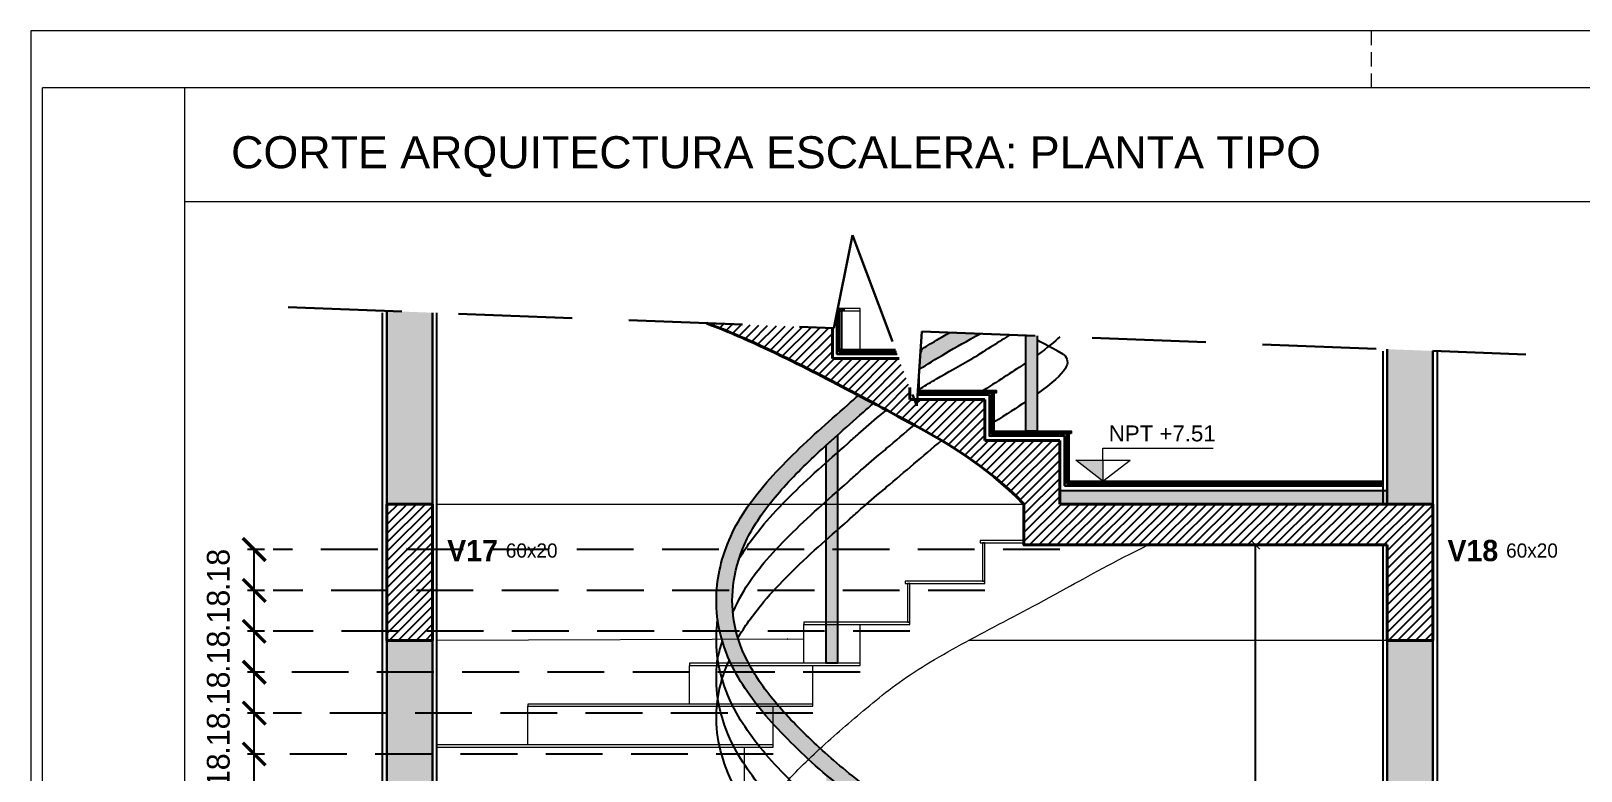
# Model space of a CAD drawing. Header units: millimetres. Extents: x -7 to 1246, y -1 to 1401.
# Drawn here: x 262.83 to 290.1, y 15.84 to 28.86 of the extents above; entities that cross this region are included whole.
import ezdxf
from ezdxf.enums import TextEntityAlignment as Align

# ---------------------------------------------------------------- set-up
doc = ezdxf.new("R2010")
doc.units = ezdxf.units.MM
doc.linetypes.add('DASHED2', pattern=[0.375, 0.25, -0.125])
doc.linetypes.add('HIDDEN', pattern=[0.375, 0.25, -0.125])
for name, color, linetype, lineweight in [('Anotaciones', 250, 'Continuous', 5), ('Columnas', 7, 'Continuous', 40), ('Cotas', 152, 'Continuous', 5), ('HATCH', 250, 'Continuous', 15), ('Muros', 7, 'Continuous', 30), ('Proyeccion', 252, 'HIDDEN', 13), ('Textos', 250, 'Continuous', 15), ('Vista', 252, 'Continuous', 13)]:
    doc.layers.add(name, color=color, linetype=linetype, lineweight=lineweight)
doc.layers.add('eJES', color=252, linetype='HIDDEN')
doc.styles.add('CENTURYGOTIC', font='GOTHIC.TTF')
doc.styles.add('Estilo_Generado_2', font='GOTHICB.TTF')
doc.styles.get("Standard").update_dxf_attribs({"font": 'arial.ttf'})
doc.dimstyles.new('Cota 1-100', dxfattribs={"dimtxt": 0.2, "dimasz": 0.1, "dimexe": 0.03, "dimexo": 0.02, "dimgap": 0.05, "dimtad": 0, "dimzin": 4, "dimdsep": 46, "dimtxsty": 'CENTURYGOTIC', "dimblk": 'ARCHTICK', "dimcen": 0.06, "dimclrd": 256, "dimclre": 256, "dimclrt": 256, "dimadec": 0, "dimazin": 0, "dimtfac": 1, "dimtofl": 0, "dimtmove": 2, "dimatfit": 3, "dimldrblk": 'ARCHTICK', "dimfxl": 1, "dimtolj": 1, "dimtzin": 0, "dimarcsym": 0})
doc.dimstyles.new('Cota 1-20', dxfattribs={"dimtxt": 0.2, "dimasz": 0.15, "dimexe": 0.03, "dimexo": 0.02, "dimgap": 0.05, "dimtad": 1, "dimlfac": 0.2, "dimzin": 4, "dimdsep": 46, "dimtxsty": 'CENTURYGOTIC', "dimblk": 'ARCHTICK', "dimcen": 0.6, "dimclrd": 256, "dimclre": 256, "dimclrt": 256, "dimadec": 0, "dimazin": 0, "dimtfac": 1, "dimtofl": 0, "dimtmove": 2, "dimatfit": 3, "dimldrblk": 'ARCHTICK', "dimfxl": 1, "dimtolj": 1, "dimtzin": 0, "dimarcsym": 0})

# ---------------------------------------------------------------- blocks, each defined once
blk = doc.blocks.new('_ArchTick')
at = {"color": 0, "linetype": 'ByBlock', "const_width": 0.15}
blk.add_lwpolyline([(-0.5, -0.5), (0.5, 0.5)], dxfattribs=at)
blk = doc.blocks.new('*D295')
at = {"layer": 'Cotas', "lineweight": -2, "transparency": 16777216}
for p, q in [((133.1546, 113.054), (133.0789, 113.054)), ((133.1089, 112.874), (133.1089, 113.054)), ((133.1546, 112.874), (133.0789, 112.874))]:
    blk.add_line(p, q, dxfattribs=at)
at = {"layer": 'Defpoints', "color": 0, "transparency": 16777216}
for p in [(133.1089, 113.054), (133.1746, 113.054), (133.1746, 112.874)]:
    blk.add_point(p, dxfattribs=at)
at = {"layer": 'Cotas', "lineweight": -2, "transparency": 16777216, "xscale": 0.1, "yscale": 0.1, "zscale": 0.1}
for p, rotation in [((133.1089, 113.054), 90), ((133.1089, 112.874), 270)]:
    blk.add_blockref('_ArchTick', p, dxfattribs=dict(at, rotation=rotation))
at = {"layer": 'Cotas', "transparency": 16777216, "insert": (132.9514, 112.964), "char_height": 0.2, "attachment_point": 5, "rotation": 90, "style": 'CENTURYGOTIC'}
blk.add_mtext('\\A1;{\\H0.5x;\\C256;.18}', dxfattribs=at)
blk = doc.blocks.new('*D296')
at = {"layer": 'Cotas', "lineweight": -2, "transparency": 16777216}
for p, q in [((133.1546, 113.234), (133.0789, 113.234)), ((133.1089, 113.054), (133.1089, 113.234)), ((133.1546, 113.054), (133.0789, 113.054))]:
    blk.add_line(p, q, dxfattribs=at)
at = {"layer": 'Defpoints', "color": 0, "transparency": 16777216}
for p in [(133.1089, 113.234), (133.1746, 113.234), (133.1746, 113.054)]:
    blk.add_point(p, dxfattribs=at)
at = {"layer": 'Cotas', "lineweight": -2, "transparency": 16777216, "xscale": 0.1, "yscale": 0.1, "zscale": 0.1}
for p, rotation in [((133.1089, 113.234), 90), ((133.1089, 113.054), 270)]:
    blk.add_blockref('_ArchTick', p, dxfattribs=dict(at, rotation=rotation))
at = {"layer": 'Cotas', "transparency": 16777216, "insert": (132.9514, 113.144), "char_height": 0.2, "attachment_point": 5, "rotation": 90, "style": 'CENTURYGOTIC'}
blk.add_mtext('\\A1;{\\H0.5x;\\C256;.18}', dxfattribs=at)
blk = doc.blocks.new('*D297')
at = {"layer": 'Cotas', "lineweight": -2, "transparency": 16777216}
for p, q in [((133.1546, 113.414), (133.0789, 113.414)), ((133.1089, 113.234), (133.1089, 113.414)), ((133.1546, 113.234), (133.0789, 113.234))]:
    blk.add_line(p, q, dxfattribs=at)
at = {"layer": 'Defpoints', "color": 0, "transparency": 16777216}
for p in [(133.1089, 113.414), (133.1746, 113.414), (133.1746, 113.234)]:
    blk.add_point(p, dxfattribs=at)
at = {"layer": 'Cotas', "lineweight": -2, "transparency": 16777216, "xscale": 0.1, "yscale": 0.1, "zscale": 0.1}
for p, rotation in [((133.1089, 113.414), 90), ((133.1089, 113.234), 270)]:
    blk.add_blockref('_ArchTick', p, dxfattribs=dict(at, rotation=rotation))
at = {"layer": 'Cotas', "transparency": 16777216, "insert": (132.9514, 113.324), "char_height": 0.2, "attachment_point": 5, "rotation": 90, "style": 'CENTURYGOTIC'}
blk.add_mtext('\\A1;{\\H0.5x;\\C256;.18}', dxfattribs=at)
blk = doc.blocks.new('*D298')
at = {"layer": 'Cotas', "lineweight": -2, "transparency": 16777216}
for p, q in [((133.1546, 113.594), (133.0789, 113.594)), ((133.1089, 113.414), (133.1089, 113.594)), ((133.1546, 113.414), (133.0789, 113.414))]:
    blk.add_line(p, q, dxfattribs=at)
at = {"layer": 'Defpoints', "color": 0, "transparency": 16777216}
for p in [(133.1089, 113.594), (133.1746, 113.594), (133.1746, 113.414)]:
    blk.add_point(p, dxfattribs=at)
at = {"layer": 'Cotas', "lineweight": -2, "transparency": 16777216, "xscale": 0.1, "yscale": 0.1, "zscale": 0.1}
for p, rotation in [((133.1089, 113.594), 90), ((133.1089, 113.414), 270)]:
    blk.add_blockref('_ArchTick', p, dxfattribs=dict(at, rotation=rotation))
at = {"layer": 'Cotas', "transparency": 16777216, "insert": (132.9514, 113.504), "char_height": 0.2, "attachment_point": 5, "rotation": 90, "style": 'CENTURYGOTIC'}
blk.add_mtext('\\A1;{\\H0.5x;\\C256;.18}', dxfattribs=at)
blk = doc.blocks.new('*D299')
at = {"layer": 'Cotas', "lineweight": -2, "transparency": 16777216}
for p, q in [((133.1546, 113.774), (133.0789, 113.774)), ((133.1089, 113.594), (133.1089, 113.774)), ((133.1546, 113.594), (133.0789, 113.594))]:
    blk.add_line(p, q, dxfattribs=at)
at = {"layer": 'Defpoints', "color": 0, "transparency": 16777216}
for p in [(133.1089, 113.774), (133.1746, 113.774), (133.1746, 113.594)]:
    blk.add_point(p, dxfattribs=at)
at = {"layer": 'Cotas', "lineweight": -2, "transparency": 16777216, "xscale": 0.1, "yscale": 0.1, "zscale": 0.1}
for p, rotation in [((133.1089, 113.774), 90), ((133.1089, 113.594), 270)]:
    blk.add_blockref('_ArchTick', p, dxfattribs=dict(at, rotation=rotation))
at = {"layer": 'Cotas', "transparency": 16777216, "insert": (132.9514, 113.684), "char_height": 0.2, "attachment_point": 5, "rotation": 90, "style": 'CENTURYGOTIC'}
blk.add_mtext('\\A1;{\\H0.5x;\\C256;.18}', dxfattribs=at)
blk = doc.blocks.new('*D300')
at = {"layer": 'Cotas', "lineweight": -2, "transparency": 16777216}
for p, q in [((133.1546, 113.954), (133.0789, 113.954)), ((133.1089, 113.774), (133.1089, 113.954)), ((133.1546, 113.774), (133.0789, 113.774))]:
    blk.add_line(p, q, dxfattribs=at)
at = {"layer": 'Defpoints', "color": 0, "transparency": 16777216}
for p in [(133.1089, 113.954), (133.1746, 113.954), (133.1746, 113.774)]:
    blk.add_point(p, dxfattribs=at)
at = {"layer": 'Cotas', "lineweight": -2, "transparency": 16777216, "xscale": 0.1, "yscale": 0.1, "zscale": 0.1}
for p, rotation in [((133.1089, 113.954), 90), ((133.1089, 113.774), 270)]:
    blk.add_blockref('_ArchTick', p, dxfattribs=dict(at, rotation=rotation))
at = {"layer": 'Cotas', "transparency": 16777216, "insert": (132.9514, 113.864), "char_height": 0.2, "attachment_point": 5, "rotation": 90, "style": 'CENTURYGOTIC'}
blk.add_mtext('\\A1;{\\H0.5x;\\C256;.18}', dxfattribs=at)
blk = doc.blocks.new('*D506')
at = {"layer": 'Cotas', "lineweight": -2, "transparency": 16777216}
for p, q in [((283.779, 19.818), (284.4, 19.818)), ((284.37, 8.938), (284.37, 19.818)), ((283.517, 8.938), (284.4, 8.938))]:
    blk.add_line(p, q, dxfattribs=at)
at = {"layer": 'Defpoints', "color": 0, "transparency": 16777216}
for p in [(283.759, 19.818), (284.37, 19.818), (283.497, 8.938)]:
    blk.add_point(p, dxfattribs=at)
at = {"layer": 'Cotas', "lineweight": -2, "transparency": 16777216, "xscale": 0.15, "yscale": 0.15, "zscale": 0.15}
for p, rotation in [((284.37, 19.818), 90), ((284.37, 8.938), 270)]:
    blk.add_blockref('_ArchTick', p, dxfattribs=dict(at, rotation=rotation))
at = {"layer": 'Cotas', "transparency": 16777216, "insert": (284.215, 14.378), "char_height": 0.2, "attachment_point": 5, "rotation": 90, "style": 'CENTURYGOTIC'}
blk.add_mtext('\\A1;2.72', dxfattribs=at)
blk = doc.blocks.new('Cota de nivel corte')
h = blk.add_hatch(color=256)
h.dxf.hatch_style = 1
h.paths.add_polyline_path([(0, 0.535), (-0.683, 0.535), (0, 0)])
for p, q in [((0, 0.535), (0, 0.834)), ((0, 0.834), (2.775, 0.834)), ((0, 0), (-0.683, 0.535)), ((-0.683, 0.535), (0.683, 0.535)), ((0, 0), (0.683, 0.535)), ((0, 0.535), (0, 0))]:
    blk.add_line(p, q)
blk.add_attdef('NIVEL', text='', height=0.4).set_placement((1.49, 1.005), align=Align.CENTER)
blk = doc.blocks.new('QW')
at = {"true_color": 0x000000, "transparency": 33554687}
h = blk.add_hatch(dxfattribs=at)
h.set_pattern_fill('ANSI31', color=18, scale=0.0089)
h.set_pattern_definition([(45, (-132.116902, -104.229337), (-0.0199810699, 0.0199810699), [])])
edge = h.paths.add_edge_path()
edge.add_line((136.3227, 114.614), (136.025, 114.614))
edge.add_line((136.025, 114.614), (136.0231, 114.5861))
edge.add_line((136.0231, 114.5861), (136.0126, 114.614))
edge.add_line((136.0126, 114.614), (135.9928, 114.614))
edge.add_line((135.9928, 114.614), (135.9928, 114.6667))
edge.add_line((135.9928, 114.6667), (135.9451, 114.794))
edge.add_line((135.9451, 114.794), (135.652, 114.794))
edge.add_line((135.652, 114.794), (135.652, 114.9286))
edge.add_line((135.652, 114.9286), (135.1, 114.9497))
edge.add_spline(control_points=[(135.1, 114.9497), (135.1655, 114.9247), (135.3673, 114.8393), (135.652, 114.694), (135.9928, 114.514), (136.3148, 114.334), (136.4948, 114.154)], knot_values=[0, 0, 0, 0, 0.423133, 1.423133, 2.423133, 3.423133, 3.423133, 3.423133, 3.423133], degree=3, periodic=0)
edge.add_line((136.4948, 114.154), (136.4948, 113.974))
edge.add_line((136.4948, 113.974), (138.0928, 113.974))
edge.add_line((138.0928, 113.974), (138.0928, 113.554))
edge.add_line((138.0928, 113.554), (138.2928, 113.554))
edge.add_line((138.2928, 113.554), (138.2928, 114.154))
edge.add_line((138.2928, 114.154), (136.6526, 114.154))
edge.add_line((136.6526, 114.154), (136.6526, 114.434))
edge.add_line((136.6526, 114.434), (136.3227, 114.434))
edge.add_line((136.3227, 114.434), (136.3227, 114.614))
h.paths.add_polyline_path([(133.8928, 114.154), (133.6928, 114.154), (133.6928, 113.554), (133.8928, 113.554)])
edge = h.paths.add_edge_path()
edge.add_line((134.8445, 112.334), (134.0021, 112.334))
edge.add_line((134.0021, 112.334), (134.0021, 112.514))
edge.add_line((134.0021, 112.514), (133.6928, 112.514))
edge.add_line((133.6928, 112.514), (133.6928, 111.914))
edge.add_line((133.6928, 111.914), (133.8928, 111.914))
edge.add_line((133.8928, 111.914), (133.8928, 112.154))
edge.add_spline(control_points=[(133.8928, 112.154), (134.3431, 112.154), (134.8445, 112.054), (135.2995, 111.874), (135.652, 111.694), (135.9928, 111.514), (136.3148, 111.334), (136.4948, 111.154)], knot_values=[0, 0, 0, 0, 1, 2, 3, 4, 5, 5, 5, 5], degree=3, periodic=0)
edge.add_line((136.4948, 111.154), (136.4948, 110.974))
edge.add_line((136.4948, 110.974), (138.0928, 110.974))
edge.add_line((138.0928, 110.974), (138.0928, 110.554))
edge.add_line((138.0928, 110.554), (138.2928, 110.554))
edge.add_line((138.2928, 110.554), (138.2928, 111.154))
edge.add_line((138.2928, 111.154), (136.6526, 111.154))
edge.add_line((136.6526, 111.154), (136.6526, 111.434))
edge.add_line((136.6526, 111.434), (136.3227, 111.434))
edge.add_line((136.3227, 111.434), (136.3227, 111.614))
edge.add_line((136.3227, 111.614), (135.9928, 111.614))
edge.add_line((135.9928, 111.614), (135.9928, 111.794))
edge.add_line((135.9928, 111.794), (135.652, 111.794))
edge.add_line((135.652, 111.794), (135.652, 111.974))
edge.add_line((135.652, 111.974), (135.2995, 111.974))
edge.add_line((135.2995, 111.974), (135.2995, 112.154))
edge.add_line((135.2995, 112.154), (134.8445, 112.154))
edge.add_line((134.8445, 112.154), (134.8445, 112.334))
at = {"true_color": 0x636466, "transparency": 33554687}
h = blk.add_hatch(color=251, dxfattribs=at)
h.dxf.hatch_style = 1
h.paths.add_polyline_path([(135.9338, 114.824), (135.682, 114.824), (135.682, 114.834), (135.682, 115.004), (135.6742, 115.004), (135.672, 114.9932), (135.672, 114.814), (135.9376, 114.814)])
at = {"true_color": 0xffffff, "transparency": 33554687}
h = blk.add_hatch(color=7, dxfattribs=at)
h.dxf.hatch_style = 1
edge = h.paths.add_edge_path()
edge.add_spline(control_points=[(135.5162, 110.1576), (135.4739, 110.1997), (135.3789, 110.3017), (135.267, 110.4637), (135.2093, 110.6437), (135.2093, 110.8137), (135.2661, 111.0037), (135.3913, 111.1837), (135.5666, 111.3637), (135.7162, 111.4937), (135.8175, 111.5841), (135.8333, 111.5977)], knot_values=[3.299555, 3.299555, 3.299555, 3.299555, 4, 5, 6, 7, 8, 9, 10, 11, 11.166293, 11.166293, 11.166293, 11.166293], degree=3, periodic=0)
edge.add_line((135.8333, 111.5977), (135.7669, 111.6329))
edge.add_spline(control_points=[(135.7669, 111.6329), (135.7505, 111.6184), (135.7355, 111.6048), (135.6735, 111.5497), (135.6308, 111.5122), (135.5008, 111.395), (135.42, 111.3165), (135.2822, 111.1532), (135.2256, 111.0676), (135.1554, 110.8887), (135.14, 110.8013), (135.1441, 110.613), (135.1728, 110.5079), (135.2764, 110.3217), (135.3394, 110.2418), (135.4133, 110.163), (135.4135, 110.1629), (135.4137, 110.1627)], knot_values=[3.593557, 3.593557, 3.593557, 3.593557, 3.774328, 3.774328, 4.35465, 4.35465, 5.653537, 5.653537, 6.952425, 6.952425, 8.251313, 8.251313, 9.825926, 9.825926, 11.090014, 11.090014, 11.093076, 11.093076, 11.093076, 11.093076], degree=3, periodic=0)
edge.add_line((135.4137, 110.1627), (135.5162, 110.1576))
edge = h.paths.add_edge_path()
edge.add_line((135.8333, 114.5977), (135.7669, 114.6329))
edge.add_spline(control_points=[(135.7669, 114.6329), (135.7505, 114.6184), (135.7355, 114.6048), (135.6735, 114.5497), (135.6308, 114.5122), (135.5008, 114.395), (135.42, 114.3165), (135.2822, 114.1532), (135.2256, 114.0676), (135.1554, 113.8887), (135.14, 113.8013), (135.1441, 113.613), (135.1728, 113.5079), (135.2764, 113.3217), (135.3394, 113.2418), (135.4868, 113.0846), (135.5687, 113.0075), (135.7587, 112.8515), (135.8621, 112.7775), (136.1013, 112.6347), (136.1965, 112.5811), (136.429, 112.4533), (136.5355, 112.3951), (136.6691, 112.3223)], knot_values=[0, 0, 0, 0, 0.180771, 0.180771, 0.761092, 0.761092, 2.05998, 2.05998, 3.358868, 3.358868, 4.657755, 4.657755, 6.232369, 6.232369, 7.496457, 7.496457, 8.760544, 8.760544, 10.024632, 10.024632, 10.688269, 10.688269, 11.093076, 11.093076, 11.093076, 11.093076], degree=3, periodic=0)
edge.add_spline(control_points=[(136.6691, 112.3223), (136.7222, 112.2691), (136.662, 112.2089), (136.2692, 111.9652)], knot_values=[0, 0, 0, 0, 1, 1, 1, 1], degree=3, periodic=0)
edge.add_spline(control_points=[(136.2692, 111.9652), (136.2092, 111.9324), (136.1565, 111.9025), (136.0848, 111.8602), (136.0614, 111.846), (136.0423, 111.834)], knot_values=[11.722274, 11.722274, 11.722274, 11.722274, 11.90238, 11.90238, 12, 12, 12, 12], degree=3, periodic=0)
edge.add_line((136.0423, 111.834), (136.0338, 111.7459))
edge.add_spline(control_points=[(136.0338, 111.7459), (136.1017, 111.7898), (136.1884, 111.8413), (136.3165, 111.9161)], knot_values=[11.65341, 11.65341, 11.65341, 11.65341, 12, 12, 12, 12], degree=3, periodic=0)
edge.add_spline(control_points=[(136.3165, 111.9161), (136.3858, 111.9551), (136.452, 111.9972), (136.5953, 112.0919), (136.6538, 112.1345), (136.7133, 112.1918), (136.7288, 112.2096), (136.7521, 112.2533), (136.759, 112.2823), (136.7481, 112.3371), (136.7329, 112.3575), (136.7186, 112.3718)], knot_values=[0, 0, 0, 0, 0.201943, 0.201943, 0.527204, 0.527204, 0.684803, 0.684803, 0.842401, 0.842401, 1, 1, 1, 1], degree=3, periodic=0)
edge.add_spline(control_points=[(136.7186, 112.3718), (136.3727, 112.5637), (136.0428, 112.7437), (135.7738, 112.9237), (135.5666, 113.1037), (135.3913, 113.2837), (135.267, 113.4637), (135.2093, 113.6437), (135.2093, 113.8137), (135.2661, 114.0037), (135.3913, 114.1837), (135.5666, 114.3637), (135.7162, 114.4937), (135.8175, 114.5841), (135.8333, 114.5977)], knot_values=[0, 0, 0, 0, 1, 2, 3, 4, 5, 6, 7, 8, 9, 10, 11, 11.166293, 11.166293, 11.166293, 11.166293], degree=3, periodic=0)
edge = h.paths.add_edge_path()
edge.add_spline(control_points=[(136.0338, 114.7459), (136.1017, 114.7898), (136.1884, 114.8413), (136.3027, 114.9037)], knot_values=[11.65341, 11.65341, 11.65341, 11.65341, 12, 12, 12, 12], degree=3, periodic=0)
edge.add_line((136.3027, 114.9037), (136.1683, 114.9089))
edge.add_spline(control_points=[(136.1683, 114.9089), (136.1479, 114.8972), (136.1285, 114.886), (136.0848, 114.8602), (136.0614, 114.846), (136.0395, 114.8324)], knot_values=[11.722274, 11.722274, 11.722274, 11.722274, 11.793717, 11.793717, 11.891337, 11.891337, 11.891337, 11.891337], degree=3, periodic=0)
edge.add_line((136.0395, 114.8324), (136.0338, 114.7459))
h = blk.add_hatch(color=7, dxfattribs=at)
h.dxf.hatch_style = 1
h.paths.add_polyline_path([(136.5527, 114.8942), (136.5027, 114.8961), (136.5027, 114.474), (136.5527, 114.474)])
at = {"true_color": 0x636466, "transparency": 33554687}
h = blk.add_hatch(color=251, dxfattribs=at)
h.dxf.hatch_style = 1
h.paths.add_polyline_path([(136.6826, 111.464), (136.3527, 111.464), (136.3527, 111.474), (136.3527, 111.644), (136.0228, 111.644), (136.0228, 111.654), (136.0228, 111.824), (135.9469, 111.824, -0.005327), (135.9415, 111.814), (136.0128, 111.814), (136.0128, 111.634), (136.3427, 111.634), (136.3427, 111.454), (136.6726, 111.454), (136.6726, 111.234), (138.0728, 111.234), (138.0728, 111.244), (136.6826, 111.244)])
h.paths.add_polyline_path([(136.6826, 114.464), (136.3527, 114.464), (136.3527, 114.474), (136.3527, 114.644), (136.027, 114.644), (136.0263, 114.634), (136.3427, 114.634), (136.3427, 114.454), (136.6726, 114.454), (136.6726, 114.234), (138.0728, 114.234), (138.0728, 114.244), (136.6826, 114.244)])
at = {"true_color": 0xffffff, "transparency": 33554687}
h = blk.add_hatch(color=7, dxfattribs=at)
h.dxf.hatch_style = 1
h.paths.add_polyline_path([(135.6748, 111.4574), (135.6248, 111.4125), (135.6248, 110.454), (135.6748, 110.454)])
h.paths.add_polyline_path([(136.5527, 112.3858), (136.5027, 112.4131), (136.5027, 111.474), (136.5527, 111.474)])
h.paths.add_polyline_path([(135.6748, 112.9205), (135.6248, 112.962), (135.6248, 112.014), (135.6748, 112.014)])
h.paths.add_polyline_path([(135.6748, 114.4574), (135.6248, 114.4125), (135.6248, 113.454), (135.6748, 113.454)])
at = {"true_color": 0x636466, "transparency": 33554687}
h = blk.add_hatch(dxfattribs=at)
h.set_pattern_fill('AR-CONC', color=251, scale=0.00027)
h.paths.add_polyline_path([(138.0728, 111.214), (136.6526, 111.214), (136.6526, 111.154), (138.0728, 111.154)])
h.paths.add_polyline_path([(138.0728, 114.214), (136.6526, 114.214), (136.6526, 114.154), (138.0728, 114.154)])
h = blk.add_hatch(dxfattribs=at)
h.set_pattern_fill('HOUND', color=251, scale=0.0041)
h.paths.add_polyline_path([(138.0928, 111.214), (138.0728, 111.214), (138.0728, 111.154), (138.0928, 111.154)])
h.paths.add_polyline_path([(138.0928, 114.214), (138.0728, 114.214), (138.0728, 114.154), (138.0928, 114.154)])
at = {"layer": 'HATCH', "true_color": 0xc7c8ca, "transparency": 33554687}
h = blk.add_hatch(color=9, dxfattribs=at)
h.dxf.hatch_style = 1
h.paths.add_polyline_path([(133.8928, 114.9959), (133.6928, 115.0035), (133.6928, 114.154), (133.8928, 114.154)])
h.paths.add_polyline_path([(133.8928, 113.554), (133.6928, 113.554), (133.6928, 112.514), (133.8928, 112.514)])
h.paths.add_polyline_path([(133.8928, 111.914), (133.6928, 111.914), (133.6928, 111.154), (133.8928, 111.154)])
h.paths.add_polyline_path([(133.8928, 110.554), (133.6928, 110.554), (133.6928, 110.2273), (133.8928, 110.2197)])
h.paths.add_polyline_path([(138.2928, 110.554), (138.0928, 110.554), (138.0928, 110.0592), (138.2928, 110.0516)])
h.paths.add_polyline_path([(138.2928, 113.554), (138.0928, 113.554), (138.0928, 111.154), (138.2928, 111.154)])
h.paths.add_polyline_path([(138.2928, 114.8278), (138.0928, 114.8354), (138.0928, 114.154), (138.2928, 114.154)])
at = {"linetype": 'DASHED2', "lineweight": 30, "ltscale": 2}
for p, q in [((133.2585, 115.0201), (135.6591, 114.9284)), ((136.045, 114.9136), (138.7029, 114.8121))]:
    blk.add_line(p, q, dxfattribs=at)
for p, q in [((133.6728, 110.2281), (133.6728, 114.9951)), ((133.9128, 112.514), (133.9128, 114.9951)), ((138.0728, 114.827), (138.0728, 114.154)), ((138.3128, 114.827), (138.3128, 110.0508)), ((136.6526, 114.214), (138.0928, 114.214)), ((136.6826, 114.254), (138.0728, 114.254)), ((138.0728, 113.974), (138.0728, 111.154)), ((135.4551, 113.559), (135.4538, 113.559)), ((133.8928, 112.514), (133.8928, 113.054))]:
    blk.add_line(p, q)
blk.add_lwpolyline([(135.6591, 114.9284), (135.741, 115.3377), (136.0231, 114.5861), (136.045, 114.9136)], dxfattribs=at)
for points in [[(135.6762, 115.014), (135.702, 115.014), (135.702, 115.004), (135.6742, 115.004)], [(136.5527, 114.8942), (136.5527, 114.474), (136.5027, 114.474), (136.5027, 114.8961)], [(135.9338, 114.824), (135.682, 114.824), (135.682, 114.834), (135.9301, 114.834)], [(136.0397, 114.834), (136.0428, 114.834), (136.0428, 114.824), (136.039, 114.824)], [(136.0328, 114.7317), (136.0328, 114.654), (136.0276, 114.654)], [(136.0276, 114.654), (136.3727, 114.654), (136.3727, 114.644), (136.027, 114.644)], [(135.6248, 114.4125), (135.6748, 114.4574), (135.6748, 113.454), (135.6248, 113.454), (135.6248, 114.4125)]]:
    blk.add_lwpolyline(points)
for points in [[(135.682, 115.004), (135.692, 115.004), (135.692, 114.834), (135.682, 114.834)], [(136.3527, 114.644), (136.3627, 114.644), (136.3627, 114.474), (136.3527, 114.474)], [(136.7026, 114.464), (136.3527, 114.464), (136.3527, 114.474), (136.7026, 114.474)], [(136.6826, 114.464), (136.6926, 114.464), (136.6926, 114.254), (136.6826, 114.254)]]:
    blk.add_lwpolyline(points, close=True)
for points in [[(136.0338, 114.7459), (136.1017, 114.7898), (136.1884, 114.8413), (136.3027, 114.9037)], [(136.4331, 114.8988), (136.3864, 114.8685), (136.332, 114.8342), (136.2692, 114.7952)], [(136.6523, 114.8904), (136.631, 114.8687), (136.5987, 114.8424), (136.5527, 114.8095)], [(136.6691, 114.8123), (136.5863, 114.8574), (136.5693, 114.8668), (136.5527, 114.8758)], [(136.6691, 114.8123), (136.7051, 114.7763), (136.6891, 114.737), (136.5527, 114.6395)], [(136.5027, 114.7748), (136.4527, 114.741), (136.391, 114.7012), (136.3154, 114.654)], [(136.5027, 114.6048), (136.4636, 114.5784), (136.4173, 114.5482), (136.3627, 114.5137)], [(135.1475, 113.4754), (135.1541, 113.502), (135.161, 113.5269), (135.1682, 113.5504)]]:
    blk.add_open_spline(points, degree=3)
for points, knots in [([(136.0395, 114.8324), (136.0614, 114.846), (136.0848, 114.8602), (136.1285, 114.886), (136.1479, 114.8972), (136.1683, 114.9089)], [11.7222737, 11.7222737, 11.7222737, 11.7222737, 11.819894, 11.819894, 11.8913372, 11.8913372, 11.8913372, 11.8913372]), ([(136.0328, 114.6582), (136.0359, 114.6601), (136.039, 114.662), (136.0421, 114.664), (136.0632, 114.6771), (136.0858, 114.6907), (136.1565, 114.7325), (136.2092, 114.7624), (136.2692, 114.7952)], [11.712176, 11.712176, 11.712176, 11.712176, 11.7260504, 11.7260504, 11.7260504, 11.819894, 11.819894, 12, 12, 12, 12]), ([(136.6691, 112.3223), (136.5355, 112.3951), (136.429, 112.4533), (136.1965, 112.5811), (136.1013, 112.6347), (135.8621, 112.7775), (135.7587, 112.8515), (135.5687, 113.0075), (135.4868, 113.0846), (135.3394, 113.2418), (135.2764, 113.3217), (135.1728, 113.5079), (135.1441, 113.613), (135.14, 113.8013), (135.1554, 113.8887), (135.2256, 114.0676), (135.2822, 114.1532), (135.42, 114.3165), (135.5008, 114.395), (135.6308, 114.5122), (135.6735, 114.5497), (135.7355, 114.6048), (135.7505, 114.6184), (135.7669, 114.6329)], [0, 0, 0, 0, 0.404807, 0.404807, 1.068444, 1.068444, 2.332532, 2.332532, 3.596619, 3.596619, 4.860707, 4.860707, 6.43532, 6.43532, 7.734208, 7.734208, 9.033096, 9.033096, 10.331983, 10.331983, 10.912305, 10.912305, 11.093076, 11.093076, 11.093076, 11.093076]), ([(136.7186, 112.3718), (136.3727, 112.5637), (136.0428, 112.7437), (135.7738, 112.9237), (135.5666, 113.1037), (135.3913, 113.2837), (135.267, 113.4637), (135.2093, 113.6437), (135.2093, 113.8137), (135.2661, 114.0037), (135.3913, 114.1837), (135.5666, 114.3637), (135.7162, 114.4937), (135.8175, 114.5841), (135.8333, 114.5977)], [0, 0, 0, 0, 1, 2, 3, 4, 5, 6, 7, 8, 9, 10, 11, 11.166293, 11.166293, 11.166293, 11.166293]), ([(135.2411, 113.9116), (135.2719, 113.9641), (135.3092, 114.0152), (135.42, 114.1465), (135.5008, 114.225), (135.6308, 114.3422), (135.6735, 114.3797), (135.7355, 114.4348), (135.7505, 114.4484), (135.7669, 114.4629), (135.7952, 114.4879), (135.8278, 114.5156), (135.8604, 114.5433), (135.8701, 114.5514), (135.8797, 114.5596), (135.8893, 114.5678)], [8.243253, 8.243253, 8.243253, 8.243253, 9.033096, 9.033096, 10.331983, 10.331983, 10.912305, 10.912305, 11.093076, 11.093076, 11.093076, 11.404539, 11.404539, 11.404539, 11.49662, 11.49662, 11.49662, 11.49662]), ([(135.2143, 113.6763), (135.2669, 113.7971), (135.3222, 113.8606), (135.42, 113.9765), (135.5008, 114.055), (135.6308, 114.1722), (135.6735, 114.2097), (135.7355, 114.2648), (135.7505, 114.2784), (135.7669, 114.2929), (135.7952, 114.3179), (135.8278, 114.3456), (135.8604, 114.3733), (135.8701, 114.3814), (135.8797, 114.3896), (135.8893, 114.3978), (135.9301, 114.4324), (135.9708, 114.467), (136.0116, 114.5016)], [8.488713, 8.488713, 8.488713, 8.488713, 9.033096, 9.033096, 10.331983, 10.331983, 10.912305, 10.912305, 11.093076, 11.093076, 11.093076, 11.404539, 11.404539, 11.404539, 11.49662, 11.49662, 11.49662, 11.886, 11.886, 11.886, 11.886]), ([(135.2371, 113.5647), (135.2385, 113.567), (135.2398, 113.5693), (135.2411, 113.5716), (135.2719, 113.6241), (135.3092, 113.6752), (135.42, 113.8065), (135.5008, 113.885), (135.6308, 114.0022), (135.6735, 114.0397), (135.7355, 114.0948), (135.7505, 114.1084), (135.7669, 114.1229), (135.7952, 114.1479), (135.8278, 114.1756), (135.8604, 114.2033), (135.8701, 114.2114), (135.8797, 114.2196), (135.8893, 114.2278), (135.9702, 114.2965), (136.0511, 114.3652), (136.132, 114.4339)], [8.208916, 8.208916, 8.208916, 8.208916, 8.243253, 8.243253, 8.243253, 9.033096, 9.033096, 10.331983, 10.331983, 10.912305, 10.912305, 11.093076, 11.093076, 11.093076, 11.404539, 11.404539, 11.404539, 11.49662, 11.49662, 11.49662, 12.269545, 12.269545, 12.269545, 12.269545]), ([(136.5027, 112.2431), (136.4423, 112.2761), (136.3889, 112.3053), (136.1965, 112.4111), (136.1013, 112.4647), (135.8621, 112.6075), (135.7587, 112.6815), (135.5687, 112.8375), (135.4868, 112.9146), (135.3394, 113.0718), (135.2764, 113.1517), (135.1728, 113.3379), (135.1441, 113.443), (135.1411, 113.5789), (135.143, 113.612), (135.1475, 113.6454)], [0.184301, 0.184301, 0.184301, 0.184301, 0.404807, 0.404807, 1.068444, 1.068444, 2.332532, 2.332532, 3.596619, 3.596619, 4.860707, 4.860707, 6.43532, 6.43532, 6.935031, 6.935031, 6.935031, 6.935031]), ([(136.4683, 112.0919), (136.4218, 112.1173), (136.3796, 112.1404), (136.1965, 112.2411), (136.1013, 112.2947), (135.8621, 112.4375), (135.7587, 112.5115), (135.5687, 112.6675), (135.4868, 112.7446), (135.3394, 112.9018), (135.2764, 112.9817), (135.1728, 113.1679), (135.1441, 113.273), (135.1411, 113.4089), (135.143, 113.442), (135.1475, 113.4754)], [0.227056, 0.227056, 0.227056, 0.227056, 0.404807, 0.404807, 1.068444, 1.068444, 2.332532, 2.332532, 3.596619, 3.596619, 4.860707, 4.860707, 6.43532, 6.43532, 6.935031, 6.935031, 6.935031, 6.935031]), ([(136.5027, 111.9031), (136.4423, 111.9361), (136.3889, 111.9653), (136.1965, 112.0711), (136.1013, 112.1247), (135.8621, 112.2675), (135.7587, 112.3415), (135.5687, 112.4975), (135.4868, 112.5746), (135.3394, 112.7318), (135.2764, 112.8117), (135.1728, 112.9979), (135.1441, 113.103), (135.1411, 113.2389), (135.143, 113.35), (135.1988, 113.4676)], [0.184301, 0.184301, 0.184301, 0.184301, 0.404807, 0.404807, 1.068444, 1.068444, 2.332532, 2.332532, 3.596619, 3.596619, 4.860707, 4.860707, 6.43532, 6.43532, 6.935031, 6.935031, 6.935031, 6.935031])]:
    blk.add_open_spline(points, degree=3, knots=knots)
at = {"layer": 'Columnas'}
for p, q in [((135.652, 114.794), (135.652, 114.9286)), ((135.9451, 114.794), (135.652, 114.794)), ((135.9451, 114.794), (135.652, 114.794)), ((135.9928, 114.614), (135.9928, 114.6667)), ((135.9928, 114.614), (135.9928, 114.6667)), ((136.3227, 114.614), (135.9928, 114.614)), ((136.3227, 114.434), (136.3227, 114.614)), ((136.3227, 114.434), (136.6526, 114.434)), ((136.6526, 114.154), (136.6526, 114.434)), ((138.2928, 114.154), (136.6526, 114.154))]:
    blk.add_line(p, q, dxfattribs=at)
blk.add_lwpolyline([(133.6928, 113.554), (133.8928, 113.554), (133.8928, 114.154), (133.6928, 114.154)], close=True, dxfattribs=at)
for points in [[(136.4948, 114.154), (136.4948, 113.974), (138.0928, 113.974)], [(138.0928, 113.974), (138.0928, 113.554), (138.2928, 113.554), (138.2928, 114.154)]]:
    blk.add_lwpolyline(points, dxfattribs=at)
blk.add_open_spline([(136.4948, 114.154), (136.3148, 114.334), (135.9928, 114.514), (135.652, 114.694), (135.3673, 114.8393), (135.1655, 114.9247), (135.1, 114.9497)], degree=3, knots=[0, 0, 0, 0, 1, 2, 3, 3.423133, 3.423133, 3.423133, 3.423133], dxfattribs=at)
at = {"layer": 'eJES'}
for p, q in [((136.6526, 113.954), (133.1928, 113.954)), ((136.3227, 113.774), (133.1928, 113.774)), ((135.9928, 113.594), (133.1928, 113.594)), ((135.7738, 113.414), (133.1928, 113.414)), ((135.5666, 113.234), (133.1928, 113.234)), ((135.3913, 113.054), (133.1928, 113.054))]:
    blk.add_line(p, q, dxfattribs=at)
at = {"layer": 'Muros'}
for p, q in [((136.6726, 114.234), (138.0728, 114.234)), ((136.6826, 114.244), (138.0728, 114.244))]:
    blk.add_line(p, q, dxfattribs=at)
for points in [[(133.8928, 114.9959), (133.8928, 114.154), (133.6928, 114.154), (133.6928, 115.0035)], [(135.9376, 114.814), (135.672, 114.814), (135.672, 114.994)], [(135.9338, 114.824), (135.682, 114.824), (135.682, 115.004), (135.6742, 115.004)], [(138.0928, 114.8354), (138.0928, 114.154), (138.2928, 114.154), (138.2928, 114.8278)], [(136.6726, 114.234), (136.6726, 114.454), (136.3427, 114.454), (136.3427, 114.634), (136.0263, 114.634)], [(136.6826, 114.244), (136.6826, 114.464), (136.3527, 114.464), (136.3527, 114.644), (136.027, 114.644)]]:
    blk.add_lwpolyline(points, dxfattribs=at)
for points in [[(133.8928, 112.514), (133.6928, 112.514), (133.6928, 113.554), (133.8928, 113.554)], [(138.2928, 113.554), (138.0928, 113.554), (138.0928, 111.154), (138.2928, 111.154)]]:
    blk.add_lwpolyline(points, close=True, dxfattribs=at)
at = {"layer": 'Vista'}
for p, q in [((135.7738, 114.834), (135.7738, 115.004)), ((136.3227, 113.814), (136.3227, 113.984)), ((135.9928, 113.624), (135.9928, 113.804)), ((135.5265, 113.454), (135.5265, 113.624)), ((135.7738, 113.444), (135.7738, 113.624)), ((135.0241, 113.274), (135.0241, 113.444)), ((135.5666, 113.274), (135.5666, 113.444)), ((134.3128, 113.094), (134.3128, 113.264)), ((135.3913, 113.094), (135.3913, 113.264)), ((135.2662, 112.904), (135.2662, 113.084))]:
    blk.add_line(p, q, dxfattribs=at)
for points in [[(135.702, 115.004), (135.7738, 115.004), (135.7738, 115.014), (135.702, 115.014)], [(136.3027, 113.984), (136.4948, 113.984), (136.4948, 113.994), (136.3027, 113.994)], [(136.3227, 113.984), (136.3127, 113.984), (136.3127, 113.814), (136.3227, 113.814)], [(135.9728, 113.804), (136.3227, 113.804), (136.3227, 113.814), (135.9728, 113.814)], [(135.9928, 113.804), (135.9828, 113.804), (135.9828, 113.634), (135.9928, 113.634)], [(135.5265, 113.624), (135.9928, 113.624), (135.9928, 113.634), (135.5265, 113.634)], [(135.0241, 113.444), (135.7738, 113.444), (135.7738, 113.454), (135.0241, 113.454)], [(134.3128, 113.264), (135.5666, 113.264), (135.5666, 113.274), (134.3128, 113.274)], [(133.9128, 113.084), (135.3913, 113.084), (135.3913, 113.094), (133.9128, 113.094)]]:
    blk.add_lwpolyline(points, close=True, dxfattribs=at)
for points in [[(133.8928, 113.554), (133.8928, 113.554), (133.8928, 114.154)], [(133.9128, 114.154), (136.4948, 114.154)], [(135.5265, 113.559), (133.9128, 113.554)], [(138.0928, 113.554), (136.2511, 113.554)]]:
    blk.add_lwpolyline(points, dxfattribs=at)
blk.add_open_spline([(135.267, 112.554), (135.2662, 112.694), (135.3913, 112.874), (135.5666, 113.054), (135.7738, 113.234), (135.9928, 113.414), (136.3227, 113.594), (136.6212, 113.7477), (136.8904, 113.9012), (137.0415, 113.974)], degree=3, knots=[0, 0, 0, 0, 1, 2, 3, 4, 5, 6, 6.714023, 6.714023, 6.714023, 6.714023], dxfattribs=at)
at = {"layer": 'Cotas'}
for base, p1, p2, picture, middle in [((133.1089, 113.954), (133.1746, 113.774), (133.1746, 113.954), '*D300', (132.9514, 113.864)), ((133.1089, 113.774), (133.1746, 113.594), (133.1746, 113.774), '*D299', (132.9514, 113.684)), ((133.1089, 113.594), (133.1746, 113.414), (133.1746, 113.594), '*D298', (132.9514, 113.504)), ((133.1089, 113.414), (133.1746, 113.234), (133.1746, 113.414), '*D297', (132.9514, 113.324)), ((133.1089, 113.234), (133.1746, 113.054), (133.1746, 113.234), '*D296', (132.9514, 113.144)), ((133.1089, 113.054), (133.1746, 112.874), (133.1746, 113.054), '*D295', (132.9514, 112.964))]:
    dim = blk.add_linear_dim(base=base, p1=p1, p2=p2, angle=270, text='{\\H0.5x;\\C256;<>}', dimstyle='Cota 1-100', dxfattribs=at)
    dim.commit()
    dim.dimension.update_dxf_attribs({"geometry": picture, "text_midpoint": middle})

msp = doc.modelspace()

# ---------------------------------------------------------------- linework, layer by layer
at = {"lineweight": 13}
msp.add_lwpolyline([(262.825, -0.835), (304.825, -0.835), (304.825, 28.865), (262.825, 28.865)], close=True, dxfattribs=at)
at = {"lineweight": 13, "ltscale": 0.05}
msp.add_lwpolyline([(265.525, 0.165), (303.825, 0.165), (303.825, 27.865), (263.025, 27.865)], dxfattribs=at)
at = {"lineweight": 13}
msp.add_lwpolyline([(265.525, 27.865), (265.525, 0.165), (263.025, 0.165), (263.025, 27.865)], dxfattribs=at)
at = {"layer": 'Proyeccion'}
msp.add_line((286.409, 27.865), (286.409, 28.865), dxfattribs=at)
at = {"layer": 'Vista'}
msp.add_line((265.525, 25.865), (303.825, 25.865), dxfattribs=at)

# ---------------------------------------------------------------- block references
at = {"xscale": 4, "yscale": 4, "zscale": 4}
msp.add_blockref('QW', (-265.683, -436.078), dxfattribs=at)
at = {"layer": 'Cotas'}
ref = msp.add_blockref('Cota de nivel corte', (281.685, 20.938), dxfattribs=dict(at, xscale=0.7, yscale=0.7, zscale=0.7))
ref.add_attrib('NIVEL', 'NPT +7.51', dxfattribs={"layer": 'Anotaciones', "height": 0.28}).set_placement((282.729, 21.641), align=Align.CENTER)

# ---------------------------------------------------------------- texts
at = {"layer": 'Textos', "insert": (266.346, 27.012), "char_height": 0.56404, "attachment_point": 1}
msp.add_mtext_dynamic_manual_height_columns('CORTE ARQUITECTURA ESCALERA: PLANTA TIPO', width=26.07968, gutter_width=2.82, heights=[0], dxfattribs=at)
at = {"layer": 'Textos', "linetype": 'Continuous', "char_height": 0.375, "attachment_point": 3, "line_spacing_factor": 0.97018, "style": 'Estilo_Generado_2'}
for s, insert in [('\\A1;V18{\\fCentury Gothic|b0|i0|c0|p34; \\H0.66667x;60x20}', (289.69, 19.907)), ('\\A1;V17{\\fCentury Gothic|b0|i0|c0|p34; \\H0.66667x;60x20}', (272.09, 19.907))]:
    msp.add_mtext(s, dxfattribs=dict(at, insert=insert))

# ---------------------------------------------------------------- dimensions: what is measured, and where the dimension line sits
at = {"layer": 'Cotas'}
dim = msp.add_linear_dim(base=(284.37, 19.818), p1=(283.497, 8.938), p2=(283.759, 19.818), angle=270, text='2.72', dimstyle='Cota 1-20', dxfattribs=at)
dim.commit()
dim.dimension.update_dxf_attribs({"geometry": '*D506', "text_midpoint": (284.215, 14.378)})

doc.saveas('drawing.dxf')
